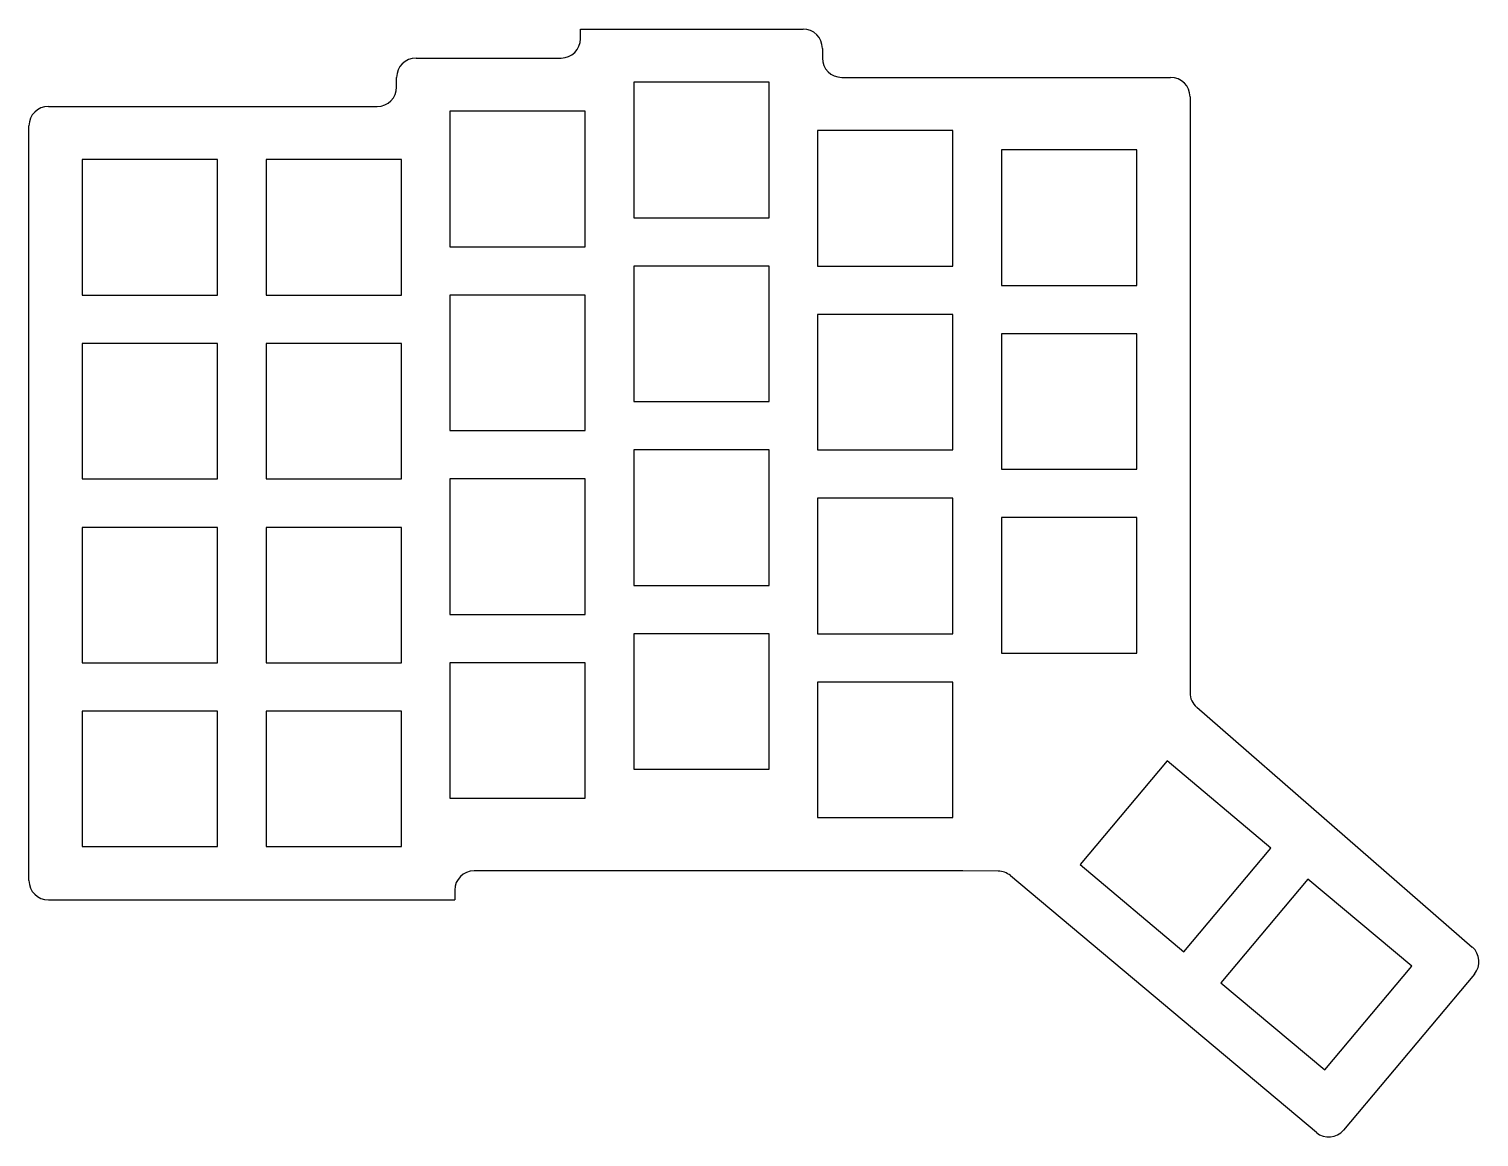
# Model space of a CAD drawing. Header units: millimetres. Extents: x 38 to 187, y -187 to -72.
import ezdxf

# ---------------------------------------------------------------- set-up
doc = ezdxf.new("R2010")
doc.units = ezdxf.units.MM

msp = doc.modelspace()

# ---------------------------------------------------------------- linework, layer by layer
for p, q in [((94.5, -73.5), (94.5, -72.5)), ((94.5, -72.5), (117.5, -72.5)), ((119.5, -74.5), (119.5, -75.5)), ((77.5, -75.5), (92.5, -75.5)), ((75.5, -78.5), (75.5, -77.5)), ((121.5, -77.5), (155.5, -77.5)), ((114, -78), (100, -78)), ((100, -78), (100, -92)), ((114, -92), (114, -78)), ((39.5, -80.5), (73.5, -80.5)), ((157.5, -79.5), (157.5, -141.09)), ((95, -81), (81, -81)), ((81, -81), (81, -95)), ((95, -95), (95, -81)), ((37.5, -160.5), (37.5, -82.5)), ((133, -83), (119, -83)), ((119, -83), (119, -97)), ((133, -97), (133, -83)), ((152, -85), (138, -85)), ((138, -85), (138, -99)), ((152, -99), (152, -85)), ((57, -86), (43, -86)), ((43, -86), (43, -100)), ((57, -100), (57, -86)), ((76, -86), (62, -86)), ((62, -86), (62, -100)), ((76, -100), (76, -86)), ((100, -92), (114, -92)), ((81, -95), (95, -95)), ((114, -97), (100, -97)), ((100, -97), (100, -111)), ((114, -111), (114, -97)), ((119, -97), (133, -97)), ((43, -100), (57, -100)), ((62, -100), (76, -100)), ((95, -100), (81, -100)), ((81, -100), (81, -114)), ((95, -114), (95, -100)), ((138, -99), (152, -99)), ((133, -102), (119, -102)), ((119, -102), (119, -116)), ((133, -116), (133, -102)), ((152, -104), (138, -104)), ((138, -104), (138, -118)), ((152, -118), (152, -104)), ((57, -105), (43, -105)), ((43, -105), (43, -119)), ((57, -119), (57, -105)), ((76, -105), (62, -105)), ((62, -105), (62, -119)), ((76, -119), (76, -105)), ((100, -111), (114, -111)), ((81, -114), (95, -114)), ((114, -116), (100, -116)), ((100, -116), (100, -130)), ((114, -130), (114, -116)), ((119, -116), (133, -116)), ((138, -118), (152, -118)), ((43, -119), (57, -119)), ((62, -119), (76, -119)), ((95, -119), (81, -119)), ((81, -119), (81, -133)), ((95, -133), (95, -119)), ((133, -121), (119, -121)), ((119, -121), (119, -135)), ((133, -135), (133, -121)), ((57, -124), (43, -124)), ((43, -124), (43, -138)), ((57, -138), (57, -124)), ((76, -124), (62, -124)), ((62, -124), (62, -138)), ((76, -138), (76, -124)), ((152, -123), (138, -123)), ((138, -123), (138, -137)), ((152, -137), (152, -123)), ((100, -130), (114, -130)), ((81, -133), (95, -133)), ((114, -135), (100, -135)), ((100, -135), (100, -149)), ((114, -149), (114, -135)), ((119, -135), (133, -135)), ((138, -137), (152, -137)), ((43, -138), (57, -138)), ((62, -138), (76, -138)), ((95, -138), (81, -138)), ((81, -138), (81, -152)), ((95, -152), (95, -138)), ((133, -140), (119, -140)), ((119, -140), (119, -154)), ((133, -154), (133, -140)), ((57, -143), (43, -143)), ((43, -143), (43, -157)), ((57, -157), (57, -143)), ((76, -143), (62, -143)), ((62, -143), (62, -157)), ((76, -157), (76, -143)), ((158.19, -142.6), (186.68, -167.38)), ((155.14, -148.14), (146.14, -158.86)), ((165.86, -157.14), (155.14, -148.14)), ((100, -149), (114, -149)), ((81, -152), (95, -152)), ((119, -154), (133, -154)), ((43, -157), (57, -157)), ((62, -157), (76, -157)), ((156.86, -167.86), (165.86, -157.14)), ((133.99, -159.5), (83.5, -159.5)), ((137.67, -159.53), (134.01, -159.5)), ((170.56, -186.54), (138.94, -160)), ((146.14, -158.86), (156.86, -167.86)), ((169.69, -160.35), (160.69, -171.08)), ((180.42, -169.35), (169.69, -160.35)), ((81.5, -161.5), (81.5, -162.5)), ((39.5, -162.5), (81.5, -162.5)), ((171.42, -180.07), (180.42, -169.35)), ((186.9, -170.18), (173.38, -186.29)), ((160.69, -171.08), (171.42, -180.07))]:
    msp.add_line(p, q)
for centre, start, end in [((117.5, -74.5), 0, 90), ((92.5, -73.5), 270, 0), ((77.5, -77.5), 90, 180), ((121.5, -75.5), 180, 270), ((155.5, -79.5), 0, 90), ((73.5, -78.5), 270, 0), ((39.5, -82.5), 90, 180), ((159.5, -141.09), 180, 228.9837), ((83.5, -161.5), 90, 180), ((133.99, -161.5), 89.4686, 90), ((137.65, -161.53), 50, 89.4686), ((39.5, -160.5), 180, 270), ((185.37, -168.89), 320, 48.9837), ((171.85, -185.01), 230, 320)]:
    msp.add_arc(centre, 2, start, end)

doc.saveas('drawing.dxf')
